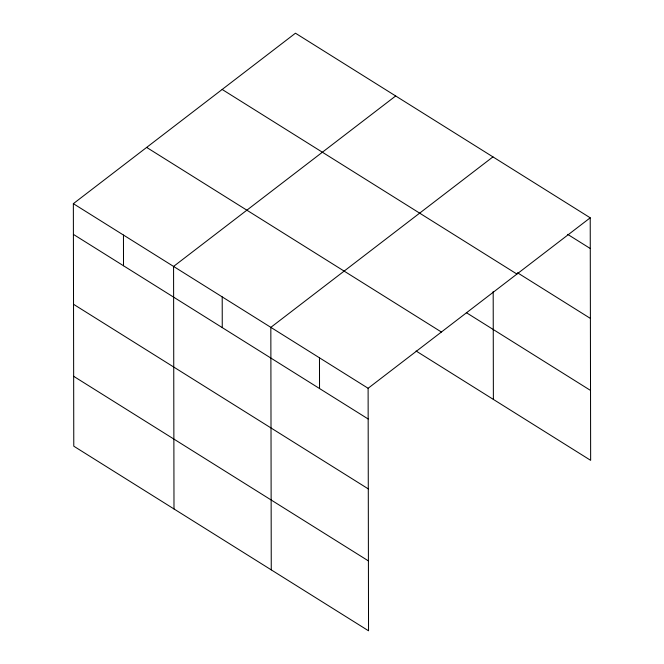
<?xml version="1.0" encoding="UTF-8"?>
<svg xmlns="http://www.w3.org/2000/svg" width="664" height="664" viewBox="0 0 664 664"><rect width="100%" height="100%" fill="white"/><g stroke="black" fill="none" stroke-linecap="round" stroke-linejoin="round"><path stroke-width="1" d="M590.221 217.809L368.113 388.274L368.537 630.8L73.779 446.191L73.355 203.665L295.463 33.2L590.221 217.809L590.645 460.335L416.079 350.999M395.686 95.965L173.57 266.438L173.993 508.956M492.954 156.887L270.837 327.36L271.261 569.878M567.695 234.375L590.279 248.519M517.447 272.73L590.404 318.421M222.166 89.457L516.924 274.066M466.336 312.653L590.528 390.432M146.653 147.416L441.411 332.025M73.355 203.665L368.113 388.274M73.405 234.384L368.163 418.992M73.53 304.278L368.288 488.887M73.654 376.297L368.412 560.906M493.186 291.446L493.377 399.413M319.475 357.821L319.533 388.531M222.208 296.899L222.257 327.609M123.462 235.056L123.512 265.766"/></g></svg>
